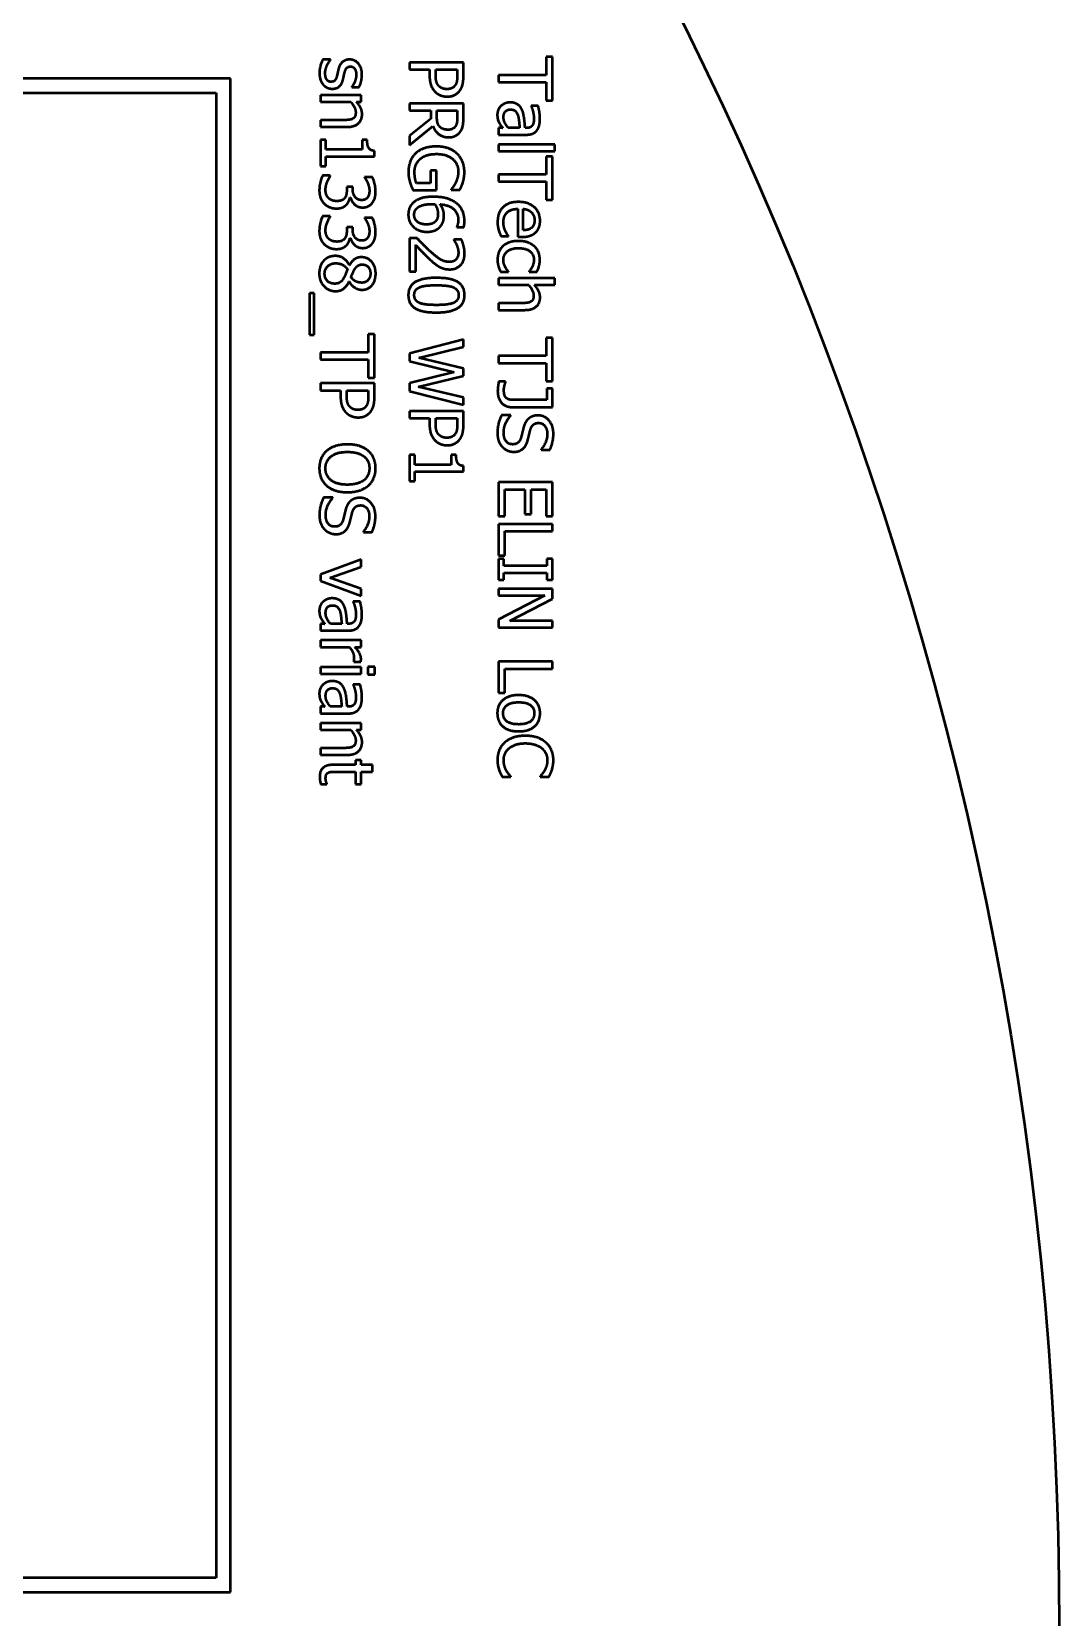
# Model space of a CAD drawing. Header units: millimetres. Extents: x 160 to 260, y 98 to 198.
# Drawn here: x 245.74 to 260, y 148.65 to 170.65 of the extents above; entities that cross this region are included whole.
import ezdxf

# ---------------------------------------------------------------- set-up
doc = ezdxf.new("R2010")
doc.units = ezdxf.units.MM
doc.layers.add('Visible (ISO)', color=7, linetype='Continuous', lineweight=50)

msp = doc.modelspace()

# ---------------------------------------------------------------- linework, layer by layer
at = {"layer": 'Visible (ISO)'}
for p, q in [((252.878, 170.301), (252.878, 170.049)), ((252.967, 170.301), (252.878, 170.301)), ((252.967, 169.698), (252.967, 170.301)), ((249.887, 170.266), (249.781, 170.266)), ((249.887, 170.261), (249.887, 170.266)), ((250.982, 170.224), (250.982, 170.124)), ((251.732, 170.224), (250.982, 170.224)), ((250.982, 170.124), (251.261, 170.124)), ((251.261, 170.124), (251.261, 170.04)), ((251.346, 170.056), (251.346, 170.124)), ((251.346, 170.124), (251.645, 170.124)), ((251.645, 170.124), (251.645, 170.042)), ((251.732, 170.036), (251.732, 170.224)), ((248.5, 170), (210.5, 170)), ((248.5, 149), (248.5, 170)), ((250.181, 169.885), (250.181, 169.88)), ((250.181, 169.88), (250.282, 169.88)), ((252.217, 170.049), (252.217, 169.949)), ((252.878, 170.049), (252.217, 170.049)), ((252.217, 169.949), (252.878, 169.949)), ((252.878, 169.949), (252.878, 169.698)), ((210.7, 169.8), (248.3, 169.8)), ((248.3, 169.8), (248.3, 149.2)), ((249.747, 169.771), (249.747, 169.676)), ((250.31, 169.771), (249.747, 169.771)), ((249.747, 169.676), (250.167, 169.676)), ((250.247, 169.676), (250.31, 169.676)), ((250.31, 169.676), (250.31, 169.771)), ((250.982, 169.655), (250.982, 169.555)), ((251.732, 169.655), (250.982, 169.655)), ((251.732, 169.462), (251.732, 169.655)), ((252.671, 169.624), (252.671, 169.618)), ((252.767, 169.624), (252.671, 169.624)), ((252.878, 169.698), (252.967, 169.698)), ((250.068, 169.424), (249.747, 169.424)), ((249.747, 169.424), (249.747, 169.329)), ((250.982, 169.555), (251.28, 169.555)), ((251.28, 169.441), (250.982, 169.204)), ((251.28, 169.555), (251.28, 169.441)), ((251.363, 169.468), (251.363, 169.555)), ((251.363, 169.555), (251.645, 169.555)), ((251.645, 169.555), (251.645, 169.456)), ((249.747, 169.329), (250.112, 169.329)), ((250.982, 169.075), (251.308, 169.342)), ((250.982, 169.204), (250.982, 169.075)), ((252.217, 169.315), (252.217, 169.221)), ((252.276, 169.315), (252.217, 169.315)), ((252.217, 169.221), (252.601, 169.221)), ((252.511, 169.315), (252.355, 169.315)), ((252.605, 169.315), (252.587, 169.315)), ((249.823, 169.151), (249.747, 169.151)), ((249.747, 169.151), (249.747, 168.785)), ((249.823, 169.015), (249.823, 169.151)), ((250.326, 169.015), (249.823, 169.015)), ((250.326, 169.151), (250.326, 169.015)), ((250.395, 169.151), (250.326, 169.151)), ((250.499, 168.919), (250.499, 168.996)), ((253, 169.086), (252.217, 169.086)), ((252.217, 169.086), (252.217, 168.991)), ((252.217, 168.991), (253, 168.991)), ((253, 168.991), (253, 169.086)), ((249.747, 168.785), (249.823, 168.785)), ((249.823, 168.919), (250.499, 168.919)), ((249.823, 168.785), (249.823, 168.919)), ((252.878, 168.921), (252.878, 168.669)), ((252.967, 168.921), (252.878, 168.921)), ((252.967, 168.318), (252.967, 168.921)), ((249.884, 168.654), (249.777, 168.654)), ((249.884, 168.646), (249.884, 168.654)), ((250.36, 168.633), (250.36, 168.627)), ((250.466, 168.633), (250.36, 168.633)), ((251.272, 168.55), (251.078, 168.55)), ((251.272, 168.724), (251.272, 168.55)), ((251.359, 168.724), (251.272, 168.724)), ((251.359, 168.452), (251.359, 168.724)), ((252.217, 168.669), (252.217, 168.57)), ((252.878, 168.669), (252.217, 168.669)), ((252.217, 168.57), (252.878, 168.57)), ((252.878, 168.57), (252.878, 168.318)), ((250.112, 168.5), (250.112, 168.458)), ((250.195, 168.5), (250.112, 168.5)), ((250.157, 168.351), (250.164, 168.351)), ((250.195, 168.467), (250.195, 168.5)), ((251.032, 168.452), (251.359, 168.452)), ((251.56, 168.463), (251.56, 168.455)), ((251.56, 168.455), (251.681, 168.455)), ((252.878, 168.318), (252.967, 168.318)), ((249.884, 168.091), (249.777, 168.091)), ((249.884, 168.083), (249.884, 168.091)), ((252.488, 168.192), (252.488, 167.803)), ((252.561, 167.895), (252.561, 168.192)), ((250.112, 167.938), (250.112, 167.895)), ((250.195, 167.938), (250.112, 167.938)), ((250.195, 167.904), (250.195, 167.938)), ((250.36, 168.07), (250.36, 168.064)), ((250.466, 168.07), (250.36, 168.07)), ((251.639, 167.943), (251.639, 167.939)), ((251.639, 167.939), (251.735, 167.939)), ((250.157, 167.788), (250.164, 167.788)), ((251.088, 167.785), (250.982, 167.785)), ((250.982, 167.785), (250.982, 167.322)), ((251.069, 167.322), (251.069, 167.691)), ((251.596, 167.769), (251.596, 167.764)), ((251.703, 167.769), (251.596, 167.769)), ((252.251, 167.813), (252.355, 167.813)), ((252.355, 167.813), (252.355, 167.818)), ((252.488, 167.803), (252.54, 167.803)), ((250.15, 167.412), (250.147, 167.412)), ((250.982, 167.322), (251.069, 167.322)), ((252.217, 167.231), (252.217, 167.136)), ((253, 167.231), (252.217, 167.231)), ((252.248, 167.317), (252.355, 167.317)), ((252.355, 167.317), (252.355, 167.322)), ((252.643, 167.322), (252.643, 167.317)), ((252.643, 167.317), (252.749, 167.317)), ((253, 167.136), (253, 167.231)), ((249.661, 167.022), (249.596, 167.022)), ((249.596, 167.022), (249.596, 166.443)), ((249.661, 166.443), (249.661, 167.022)), ((250.143, 167.184), (250.146, 167.184)), ((252.217, 167.136), (252.637, 167.136)), ((252.717, 167.136), (253, 167.136)), ((252.537, 166.884), (252.217, 166.884)), ((252.217, 166.884), (252.217, 166.789)), ((252.217, 166.789), (252.582, 166.789)), ((249.596, 166.443), (249.661, 166.443)), ((250.408, 166.452), (250.408, 166.2)), ((250.497, 166.452), (250.408, 166.452)), ((250.497, 165.849), (250.497, 166.452)), ((251.732, 166.379), (250.982, 166.187)), ((251.732, 166.276), (251.732, 166.379)), ((252.878, 166.403), (252.878, 166.151)), ((252.967, 166.403), (252.878, 166.403)), ((252.967, 165.8), (252.967, 166.403)), ((249.747, 166.2), (249.747, 166.1)), ((250.408, 166.2), (249.747, 166.2)), ((249.747, 166.1), (250.408, 166.1)), ((250.408, 166.1), (250.408, 165.849)), ((250.982, 166.187), (250.982, 166.077)), ((251.11, 166.125), (251.732, 166.276)), ((251.732, 165.976), (251.11, 166.125)), ((252.217, 166.151), (252.217, 166.052)), ((252.878, 166.151), (252.217, 166.151)), ((250.982, 166.077), (251.604, 165.928)), ((251.604, 165.928), (250.982, 165.776)), ((251.732, 165.874), (251.732, 165.976)), ((252.217, 166.052), (252.878, 166.052)), ((252.878, 166.052), (252.878, 165.8)), ((249.747, 165.773), (249.747, 165.673)), ((250.497, 165.773), (249.747, 165.773)), ((249.747, 165.673), (250.026, 165.673)), ((250.026, 165.673), (250.026, 165.588)), ((250.112, 165.605), (250.112, 165.673)), ((250.112, 165.673), (250.411, 165.673)), ((250.408, 165.849), (250.497, 165.849)), ((250.411, 165.673), (250.411, 165.59)), ((250.497, 165.584), (250.497, 165.773)), ((250.982, 165.776), (250.982, 165.664)), ((250.982, 165.664), (251.732, 165.475)), ((251.103, 165.723), (251.732, 165.874)), ((251.732, 165.573), (251.103, 165.723)), ((252.317, 165.796), (252.221, 165.796)), ((252.317, 165.79), (252.317, 165.796)), ((252.878, 165.8), (252.967, 165.8)), ((252.887, 165.7), (252.887, 165.541)), ((252.967, 165.7), (252.887, 165.7)), ((252.967, 165.441), (252.967, 165.7)), ((251.732, 165.475), (251.732, 165.573)), ((252.412, 165.441), (252.967, 165.441)), ((252.887, 165.541), (252.45, 165.541)), ((250.982, 165.386), (250.982, 165.286)), ((251.732, 165.386), (250.982, 165.386)), ((250.982, 165.286), (251.261, 165.286)), ((251.261, 165.286), (251.261, 165.202)), ((251.346, 165.218), (251.346, 165.286)), ((251.346, 165.286), (251.645, 165.286)), ((251.645, 165.286), (251.645, 165.204)), ((251.732, 165.198), (251.732, 165.386)), ((252.387, 165.331), (252.262, 165.331)), ((252.387, 165.324), (252.387, 165.331)), ((252.812, 164.858), (252.812, 164.851)), ((252.812, 164.851), (252.931, 164.851)), ((251.058, 164.78), (250.982, 164.78)), ((250.982, 164.78), (250.982, 164.414)), ((251.058, 164.643), (251.058, 164.78)), ((251.561, 164.643), (251.058, 164.643)), ((251.561, 164.78), (251.561, 164.643)), ((251.63, 164.78), (251.561, 164.78)), ((251.734, 164.547), (251.734, 164.625)), ((250.982, 164.414), (251.058, 164.414)), ((251.058, 164.547), (251.734, 164.547)), ((251.058, 164.414), (251.058, 164.547)), ((252.217, 164.398), (252.217, 163.929)), ((252.967, 164.398), (252.217, 164.398)), ((252.967, 163.929), (252.967, 164.398)), ((249.917, 164.189), (249.792, 164.189)), ((249.917, 164.181), (249.917, 164.189)), ((252.305, 164.298), (252.584, 164.298)), ((252.305, 163.929), (252.305, 164.298)), ((252.584, 164.298), (252.584, 163.954)), ((252.672, 164.298), (252.878, 164.298)), ((252.672, 163.954), (252.672, 164.298)), ((252.878, 164.298), (252.878, 163.929)), ((252.217, 163.929), (252.305, 163.929)), ((252.584, 163.954), (252.672, 163.954)), ((252.878, 163.929), (252.967, 163.929)), ((250.342, 163.715), (250.342, 163.708)), ((250.342, 163.708), (250.462, 163.708)), ((252.967, 163.819), (252.217, 163.819)), ((252.217, 163.819), (252.217, 163.385)), ((252.305, 163.72), (252.967, 163.72)), ((252.305, 163.385), (252.305, 163.72)), ((252.967, 163.72), (252.967, 163.819)), ((250.31, 163.328), (249.747, 163.118)), ((250.31, 163.225), (250.31, 163.328)), ((252.217, 163.385), (252.305, 163.385)), ((252.293, 163.335), (252.217, 163.335)), ((252.217, 163.335), (252.217, 163.045)), ((252.293, 163.24), (252.293, 163.335)), ((252.89, 163.24), (252.293, 163.24)), ((252.89, 163.335), (252.89, 163.24)), ((252.967, 163.335), (252.89, 163.335)), ((252.967, 163.045), (252.967, 163.335)), ((249.747, 163.118), (249.747, 163.033)), ((249.747, 163.033), (250.31, 162.821)), ((249.876, 163.072), (250.31, 163.225)), ((250.31, 162.919), (249.876, 163.072)), ((252.217, 163.045), (252.293, 163.045)), ((252.293, 163.14), (252.89, 163.14)), ((252.293, 163.045), (252.293, 163.14)), ((252.89, 163.14), (252.89, 163.045)), ((252.89, 163.045), (252.967, 163.045)), ((250.31, 162.821), (250.31, 162.919)), ((252.217, 162.922), (252.217, 162.829)), ((252.967, 162.922), (252.217, 162.922)), ((252.863, 162.829), (252.217, 162.497)), ((252.217, 162.829), (252.863, 162.829)), ((252.967, 162.78), (252.967, 162.922)), ((250.201, 162.743), (250.201, 162.738)), ((250.298, 162.743), (250.201, 162.743)), ((252.373, 162.478), (252.967, 162.78)), ((249.747, 162.435), (249.747, 162.341)), ((249.806, 162.435), (249.747, 162.435)), ((250.042, 162.435), (249.885, 162.435)), ((250.135, 162.435), (250.117, 162.435)), ((252.217, 162.497), (252.217, 162.385)), ((252.217, 162.385), (252.967, 162.385)), ((252.967, 162.478), (252.373, 162.478)), ((252.967, 162.385), (252.967, 162.478)), ((249.747, 162.341), (250.132, 162.341)), ((249.747, 162.207), (249.747, 162.113)), ((250.31, 162.207), (249.747, 162.207)), ((250.31, 162.113), (250.31, 162.207)), ((249.747, 162.113), (250.146, 162.113)), ((250.226, 162.113), (250.31, 162.113)), ((250.31, 161.834), (249.747, 161.834)), ((249.747, 161.834), (249.747, 161.739)), ((249.747, 161.739), (250.31, 161.739)), ((250.208, 161.914), (250.208, 161.909)), ((250.208, 161.909), (250.307, 161.909)), ((250.31, 161.739), (250.31, 161.834)), ((250.502, 161.84), (250.403, 161.84)), ((250.403, 161.84), (250.403, 161.732)), ((250.403, 161.732), (250.502, 161.732)), ((250.502, 161.732), (250.502, 161.84)), ((252.967, 161.911), (252.217, 161.911)), ((252.217, 161.911), (252.217, 161.476)), ((252.305, 161.811), (252.967, 161.811)), ((252.305, 161.476), (252.305, 161.811)), ((252.967, 161.811), (252.967, 161.911)), ((250.201, 161.594), (250.201, 161.589)), ((250.298, 161.594), (250.201, 161.594)), ((249.747, 161.286), (249.747, 161.191)), ((249.806, 161.286), (249.747, 161.286)), ((250.042, 161.286), (249.885, 161.286)), ((250.135, 161.286), (250.117, 161.286)), ((252.217, 161.476), (252.305, 161.476)), ((249.747, 161.191), (250.132, 161.191)), ((249.747, 161.058), (249.747, 160.963)), ((250.31, 161.058), (249.747, 161.058)), ((250.31, 160.963), (250.31, 161.058)), ((249.747, 160.963), (250.167, 160.963)), ((250.247, 160.963), (250.31, 160.963)), ((250.068, 160.711), (249.747, 160.711)), ((249.747, 160.711), (249.747, 160.616)), ((249.747, 160.616), (250.112, 160.616)), ((250.231, 160.477), (249.919, 160.477)), ((249.963, 160.382), (250.231, 160.382)), ((250.231, 160.541), (250.231, 160.477)), ((250.31, 160.541), (250.231, 160.541)), ((250.231, 160.382), (250.231, 160.208)), ((250.31, 160.477), (250.31, 160.541)), ((250.471, 160.477), (250.31, 160.477)), ((250.31, 160.382), (250.471, 160.382)), ((250.31, 160.208), (250.31, 160.382)), ((250.471, 160.382), (250.471, 160.477)), ((249.752, 160.208), (249.837, 160.208)), ((249.837, 160.208), (249.837, 160.213)), ((250.231, 160.208), (250.31, 160.208)), ((252.268, 160.312), (252.387, 160.312)), ((252.387, 160.312), (252.387, 160.319)), ((252.796, 160.32), (252.796, 160.312)), ((252.796, 160.312), (252.917, 160.312)), ((248.3, 149.2), (210.7, 149.2)), ((210.5, 149), (248.5, 149))]:
    msp.add_line(p, q, dxfattribs=at)
msp.add_circle((210, 148.5), 50, dxfattribs=at)
for points in [[(249.781, 170.266), (249.764, 170.234), (249.733, 170.136), (249.733, 170.079)], [(249.733, 170.079), (249.733, 170.022), (249.76, 169.946), (249.785, 169.916)], [(249.813, 170.076), (249.813, 170.107), (249.83, 170.165), (249.842, 170.189)], [(249.832, 169.989), (249.823, 170.002), (249.813, 170.053), (249.813, 170.076)], [(249.842, 170.189), (249.854, 170.216), (249.878, 170.249), (249.887, 170.261)], [(249.999, 170.141), (249.992, 170.116), (249.98, 170.057), (249.976, 170.039)], [(250.151, 170.264), (250.096, 170.264), (250.018, 170.205), (249.999, 170.141)], [(250.06, 169.985), (250.067, 170.013), (250.077, 170.065), (250.083, 170.086)], [(250.083, 170.086), (250.094, 170.129), (250.129, 170.167), (250.164, 170.167)], [(250.323, 170.054), (250.323, 170.149), (250.228, 170.264), (250.151, 170.264)], [(250.164, 170.167), (250.204, 170.167), (250.243, 170.102), (250.243, 170.056)], [(249.785, 169.916), (249.808, 169.888), (249.873, 169.859), (249.909, 169.859)], [(249.896, 169.956), (249.87, 169.956), (249.843, 169.972), (249.832, 169.989)], [(249.976, 170.039), (249.964, 169.992), (249.93, 169.956), (249.896, 169.956)], [(249.909, 169.859), (249.972, 169.859), (250.044, 169.923), (250.06, 169.985)], [(250.243, 170.056), (250.243, 170.01), (250.21, 169.921), (250.181, 169.885)], [(250.282, 169.88), (250.3, 169.912), (250.323, 170.007), (250.323, 170.054)], [(251.261, 170.04), (251.261, 169.96), (251.301, 169.854), (251.339, 169.816)], [(251.391, 169.896), (251.366, 169.921), (251.346, 169.996), (251.346, 170.056)], [(251.503, 169.854), (251.467, 169.854), (251.414, 169.874), (251.391, 169.896)], [(251.617, 169.908), (251.599, 169.881), (251.541, 169.854), (251.503, 169.854)], [(251.645, 170.042), (251.645, 169.995), (251.633, 169.932), (251.617, 169.908)], [(251.685, 169.839), (251.71, 169.875), (251.732, 169.969), (251.732, 170.036)], [(250.167, 169.676), (250.198, 169.641), (250.236, 169.566), (250.236, 169.531)], [(250.325, 169.506), (250.325, 169.552), (250.285, 169.634), (250.247, 169.676)], [(251.339, 169.816), (251.369, 169.785), (251.457, 169.75), (251.506, 169.75)], [(251.506, 169.75), (251.568, 169.75), (251.656, 169.797), (251.685, 169.839)], [(252.379, 169.669), (252.342, 169.669), (252.274, 169.642), (252.251, 169.619)], [(252.544, 169.566), (252.52, 169.62), (252.438, 169.669), (252.379, 169.669)], [(252.793, 169.452), (252.793, 169.5), (252.775, 169.597), (252.767, 169.624)], [(250.194, 169.442), (250.174, 169.431), (250.107, 169.424), (250.068, 169.424)], [(250.112, 169.329), (250.216, 169.329), (250.325, 169.423), (250.325, 169.506)], [(250.236, 169.531), (250.236, 169.495), (250.215, 169.454), (250.194, 169.442)], [(251.402, 169.332), (251.379, 169.356), (251.363, 169.425), (251.363, 169.468)], [(251.645, 169.456), (251.645, 169.415), (251.634, 169.359), (251.62, 169.337)], [(251.692, 169.271), (251.718, 169.311), (251.732, 169.397), (251.732, 169.462)], [(252.251, 169.619), (252.227, 169.596), (252.201, 169.533), (252.201, 169.498)], [(252.201, 169.498), (252.201, 169.456), (252.215, 169.409), (252.228, 169.384)], [(252.288, 169.464), (252.288, 169.517), (252.338, 169.571), (252.386, 169.571)], [(252.355, 169.315), (252.327, 169.347), (252.288, 169.42), (252.288, 169.464)], [(252.386, 169.571), (252.429, 169.571), (252.477, 169.522), (252.488, 169.484)], [(252.488, 169.484), (252.498, 169.452), (252.508, 169.349), (252.511, 169.315)], [(252.587, 169.315), (252.582, 169.39), (252.566, 169.519), (252.544, 169.566)], [(252.671, 169.618), (252.689, 169.574), (252.709, 169.485), (252.709, 169.452)], [(252.709, 169.452), (252.709, 169.424), (252.702, 169.372), (252.69, 169.354)], [(252.751, 169.282), (252.775, 169.314), (252.793, 169.393), (252.793, 169.452)], [(251.308, 169.342), (251.335, 169.27), (251.446, 169.186), (251.528, 169.186)], [(251.52, 169.29), (251.481, 169.29), (251.423, 169.311), (251.402, 169.332)], [(251.62, 169.337), (251.603, 169.313), (251.553, 169.29), (251.52, 169.29)], [(251.528, 169.186), (251.587, 169.186), (251.667, 169.232), (251.692, 169.271)], [(252.228, 169.384), (252.237, 169.366), (252.268, 169.327), (252.276, 169.315)], [(252.601, 169.221), (252.654, 169.221), (252.728, 169.251), (252.751, 169.282)], [(252.69, 169.354), (252.678, 169.335), (252.638, 169.315), (252.605, 169.315)], [(250.499, 168.996), (250.439, 169.001), (250.395, 169.074), (250.395, 169.151)], [(251.357, 169.058), (251.262, 169.058), (251.115, 169.007), (251.065, 168.96)], [(251.642, 168.959), (251.591, 169.007), (251.448, 169.058), (251.357, 169.058)], [(251.065, 168.96), (251.016, 168.912), (250.967, 168.781), (250.967, 168.701)], [(251.053, 168.705), (251.053, 168.762), (251.094, 168.853), (251.133, 168.885)], [(251.133, 168.885), (251.172, 168.919), (251.285, 168.954), (251.36, 168.954)], [(251.36, 168.954), (251.496, 168.954), (251.659, 168.82), (251.659, 168.712)], [(251.745, 168.7), (251.745, 168.78), (251.692, 168.914), (251.642, 168.959)], [(249.777, 168.654), (249.758, 168.616), (249.731, 168.505), (249.731, 168.449)], [(249.818, 168.455), (249.818, 168.508), (249.861, 168.615), (249.884, 168.646)], [(250.36, 168.627), (250.37, 168.613), (250.392, 168.577), (250.402, 168.553)], [(250.402, 168.553), (250.412, 168.526), (250.426, 168.472), (250.426, 168.445)], [(250.513, 168.437), (250.513, 168.488), (250.484, 168.6), (250.466, 168.633)], [(250.967, 168.701), (250.967, 168.659), (250.978, 168.599), (250.989, 168.562)], [(250.989, 168.562), (250.997, 168.535), (251.023, 168.471), (251.032, 168.452)], [(251.078, 168.55), (251.066, 168.579), (251.053, 168.663), (251.053, 168.705)], [(251.624, 168.558), (251.607, 168.522), (251.577, 168.482), (251.56, 168.463)], [(251.659, 168.712), (251.659, 168.667), (251.639, 168.588), (251.624, 168.558)], [(251.681, 168.455), (251.69, 168.474), (251.717, 168.536), (251.724, 168.561)], [(251.724, 168.561), (251.734, 168.593), (251.745, 168.662), (251.745, 168.7)], [(249.731, 168.449), (249.731, 168.39), (249.766, 168.297), (249.8, 168.264)], [(249.86, 168.341), (249.837, 168.362), (249.818, 168.424), (249.818, 168.455)], [(249.977, 168.3), (249.936, 168.3), (249.882, 168.321), (249.86, 168.341)], [(250.085, 168.345), (250.07, 168.324), (250.017, 168.3), (249.977, 168.3)], [(250.112, 168.458), (250.112, 168.424), (250.101, 168.366), (250.085, 168.345)], [(250.108, 168.25), (250.13, 168.273), (250.152, 168.327), (250.157, 168.351)], [(250.164, 168.351), (250.176, 168.294), (250.27, 168.212), (250.332, 168.212)], [(250.321, 168.314), (250.26, 168.314), (250.195, 168.399), (250.195, 168.467)], [(250.403, 168.354), (250.391, 168.336), (250.35, 168.314), (250.321, 168.314)], [(250.426, 168.445), (250.426, 168.419), (250.415, 168.373), (250.403, 168.354)], [(250.47, 168.279), (250.492, 168.31), (250.513, 168.386), (250.513, 168.437)], [(251.311, 168.36), (251.211, 168.36), (251.075, 168.316), (251.034, 168.277)], [(251.625, 168.278), (251.566, 168.32), (251.409, 168.36), (251.311, 168.36)], [(249.777, 168.091), (249.758, 168.053), (249.731, 167.942), (249.731, 167.886)], [(249.8, 168.264), (249.833, 168.232), (249.919, 168.198), (249.969, 168.198)], [(249.818, 167.892), (249.818, 167.945), (249.861, 168.052), (249.884, 168.083)], [(249.969, 168.198), (250.019, 168.198), (250.087, 168.227), (250.108, 168.25)], [(250.332, 168.212), (250.378, 168.212), (250.446, 168.246), (250.47, 168.279)], [(251.034, 168.277), (251, 168.246), (250.966, 168.162), (250.966, 168.112)], [(250.966, 168.112), (250.966, 168.062), (251.002, 167.978), (251.036, 167.944)], [(251.048, 168.111), (251.048, 168.138), (251.067, 168.184), (251.091, 168.205)], [(251.221, 167.976), (251.134, 167.976), (251.048, 168.051), (251.048, 168.111)], [(251.091, 168.205), (251.115, 168.228), (251.211, 168.258), (251.289, 168.258)], [(251.289, 168.258), (251.304, 168.258), (251.325, 168.257), (251.336, 168.257)], [(251.336, 168.257), (251.356, 168.224), (251.377, 168.158), (251.377, 168.123)], [(251.377, 168.123), (251.377, 168.097), (251.367, 168.047), (251.351, 168.027)], [(251.408, 168.257), (251.532, 168.246), (251.659, 168.131), (251.659, 168.037)], [(251.461, 168.1), (251.461, 168.145), (251.433, 168.221), (251.408, 168.257)], [(251.416, 167.955), (251.443, 167.991), (251.461, 168.057), (251.461, 168.1)], [(251.746, 168.024), (251.746, 168.108), (251.682, 168.237), (251.625, 168.278)], [(252.495, 168.288), (252.355, 168.288), (252.204, 168.14), (252.204, 168.005)], [(252.286, 168.006), (252.286, 168.094), (252.39, 168.192), (252.488, 168.192)], [(252.795, 168.028), (252.795, 168.144), (252.632, 168.288), (252.495, 168.288)], [(252.561, 168.192), (252.596, 168.189), (252.651, 168.167), (252.673, 168.146)], [(252.673, 168.146), (252.695, 168.124), (252.717, 168.071), (252.717, 168.034)], [(249.731, 167.886), (249.731, 167.827), (249.766, 167.734), (249.8, 167.701)], [(249.86, 167.778), (249.837, 167.799), (249.818, 167.861), (249.818, 167.892)], [(250.112, 167.895), (250.112, 167.861), (250.101, 167.803), (250.085, 167.782)], [(250.321, 167.752), (250.26, 167.752), (250.195, 167.837), (250.195, 167.904)], [(250.36, 168.064), (250.37, 168.05), (250.392, 168.014), (250.402, 167.99)], [(250.402, 167.99), (250.412, 167.964), (250.426, 167.91), (250.426, 167.882)], [(250.426, 167.882), (250.426, 167.856), (250.415, 167.81), (250.403, 167.791)], [(250.513, 167.874), (250.513, 167.925), (250.484, 168.037), (250.466, 168.07)], [(250.47, 167.716), (250.492, 167.747), (250.513, 167.823), (250.513, 167.874)], [(251.036, 167.944), (251.069, 167.912), (251.167, 167.874), (251.225, 167.874)], [(251.351, 168.027), (251.329, 168), (251.267, 167.976), (251.221, 167.976)], [(251.225, 167.874), (251.289, 167.874), (251.385, 167.914), (251.416, 167.955)], [(251.659, 168.037), (251.659, 168.008), (251.646, 167.957), (251.639, 167.943)], [(251.735, 167.939), (251.741, 167.955), (251.746, 167.999), (251.746, 168.024)], [(252.204, 168.005), (252.204, 167.971), (252.212, 167.926), (252.22, 167.899)], [(252.22, 167.899), (252.225, 167.879), (252.245, 167.829), (252.251, 167.813)], [(252.311, 167.891), (252.3, 167.915), (252.286, 167.975), (252.286, 168.006)], [(252.355, 167.818), (252.345, 167.83), (252.324, 167.865), (252.311, 167.891)], [(252.54, 167.803), (252.607, 167.803), (252.7, 167.835), (252.733, 167.865)], [(252.674, 167.927), (252.655, 167.912), (252.599, 167.896), (252.561, 167.895)], [(252.717, 168.034), (252.717, 167.995), (252.695, 167.944), (252.674, 167.927)], [(252.733, 167.865), (252.765, 167.895), (252.795, 167.976), (252.795, 168.028)], [(249.8, 167.701), (249.833, 167.67), (249.919, 167.635), (249.969, 167.635)], [(249.977, 167.737), (249.936, 167.737), (249.882, 167.758), (249.86, 167.778)], [(249.969, 167.635), (250.019, 167.635), (250.087, 167.664), (250.108, 167.687)], [(250.085, 167.782), (250.07, 167.761), (250.017, 167.737), (249.977, 167.737)], [(250.108, 167.687), (250.13, 167.71), (250.152, 167.764), (250.157, 167.788)], [(250.164, 167.788), (250.176, 167.731), (250.27, 167.649), (250.332, 167.649)], [(250.403, 167.791), (250.391, 167.773), (250.35, 167.752), (250.321, 167.752)], [(250.332, 167.649), (250.378, 167.649), (250.446, 167.684), (250.47, 167.716)], [(251.069, 167.691), (251.101, 167.656), (251.211, 167.54), (251.263, 167.493)], [(251.269, 167.604), (251.222, 167.646), (251.135, 167.735), (251.088, 167.785)], [(251.596, 167.764), (251.604, 167.752), (251.628, 167.712), (251.637, 167.691)], [(251.637, 167.691), (251.647, 167.666), (251.661, 167.611), (251.661, 167.584)], [(251.748, 167.577), (251.748, 167.627), (251.718, 167.738), (251.703, 167.769)], [(252.276, 167.673), (252.24, 167.638), (252.204, 167.541), (252.204, 167.483)], [(252.497, 167.746), (252.423, 167.746), (252.312, 167.707), (252.276, 167.673)], [(252.286, 167.485), (252.286, 167.561), (252.398, 167.648), (252.497, 167.648)], [(252.716, 167.673), (252.679, 167.706), (252.571, 167.746), (252.497, 167.746)], [(252.497, 167.648), (252.598, 167.648), (252.709, 167.558), (252.709, 167.485)], [(252.792, 167.483), (252.792, 167.54), (252.753, 167.639), (252.716, 167.673)], [(249.794, 167.475), (249.763, 167.443), (249.73, 167.351), (249.73, 167.295)], [(249.954, 167.539), (249.907, 167.539), (249.825, 167.507), (249.794, 167.475)], [(249.805, 167.294), (249.805, 167.356), (249.893, 167.438), (249.961, 167.438)], [(250.147, 167.412), (250.117, 167.474), (250.015, 167.539), (249.954, 167.539)], [(249.961, 167.438), (250.013, 167.438), (250.095, 167.394), (250.122, 167.352)], [(250.316, 167.521), (250.259, 167.521), (250.183, 167.468), (250.15, 167.412)], [(250.218, 167.349), (250.239, 167.384), (250.291, 167.42), (250.328, 167.42)], [(250.514, 167.295), (250.514, 167.394), (250.401, 167.521), (250.316, 167.521)], [(250.328, 167.42), (250.38, 167.42), (250.44, 167.35), (250.44, 167.296)], [(251.263, 167.493), (251.294, 167.463), (251.359, 167.411), (251.391, 167.392)], [(251.536, 167.456), (251.476, 167.456), (251.363, 167.518), (251.269, 167.604)], [(251.63, 167.493), (251.615, 167.475), (251.568, 167.456), (251.536, 167.456)], [(251.541, 167.353), (251.636, 167.353), (251.748, 167.472), (251.748, 167.577)], [(251.661, 167.584), (251.661, 167.556), (251.645, 167.51), (251.63, 167.493)], [(252.204, 167.483), (252.204, 167.453), (252.211, 167.415), (252.218, 167.391)], [(252.355, 167.322), (252.325, 167.355), (252.286, 167.439), (252.286, 167.485)], [(252.709, 167.485), (252.709, 167.46), (252.694, 167.407), (252.685, 167.387)], [(252.749, 167.317), (252.766, 167.35), (252.792, 167.437), (252.792, 167.483)], [(249.73, 167.295), (249.73, 167.191), (249.86, 167.051), (249.956, 167.051)], [(249.946, 167.154), (249.881, 167.154), (249.805, 167.231), (249.805, 167.294)], [(250.075, 167.242), (250.047, 167.191), (249.992, 167.154), (249.946, 167.154)], [(250.122, 167.352), (250.107, 167.316), (250.085, 167.259), (250.075, 167.242)], [(250.172, 167.243), (250.18, 167.269), (250.21, 167.333), (250.218, 167.349)], [(250.322, 167.168), (250.276, 167.168), (250.205, 167.199), (250.172, 167.243)], [(250.44, 167.296), (250.44, 167.236), (250.372, 167.168), (250.322, 167.168)], [(250.323, 167.07), (250.407, 167.07), (250.514, 167.193), (250.514, 167.295)], [(251.356, 167.235), (251.159, 167.235), (250.966, 167.119), (250.966, 166.995)], [(251.747, 166.995), (251.747, 167.118), (251.559, 167.235), (251.356, 167.235)], [(251.391, 167.392), (251.423, 167.374), (251.497, 167.353), (251.541, 167.353)], [(252.218, 167.391), (252.223, 167.374), (252.241, 167.331), (252.248, 167.317)], [(252.685, 167.387), (252.673, 167.364), (252.651, 167.333), (252.643, 167.322)], [(249.956, 167.051), (250.025, 167.051), (250.113, 167.118), (250.143, 167.184)], [(250.146, 167.184), (250.174, 167.129), (250.273, 167.07), (250.323, 167.07)], [(250.966, 166.995), (250.966, 166.873), (251.155, 166.755), (251.357, 166.755)], [(251.049, 166.995), (251.049, 167.039), (251.091, 167.093), (251.13, 167.107)], [(251.128, 166.884), (251.089, 166.899), (251.049, 166.954), (251.049, 166.995)], [(251.13, 167.107), (251.171, 167.123), (251.277, 167.133), (251.356, 167.133)], [(251.356, 167.133), (251.43, 167.133), (251.546, 167.122), (251.585, 167.107)], [(251.357, 166.755), (251.552, 166.755), (251.747, 166.872), (251.747, 166.995)], [(251.585, 167.107), (251.624, 167.091), (251.664, 167.037), (251.664, 166.995)], [(251.664, 166.995), (251.664, 166.953), (251.624, 166.9), (251.586, 166.885)], [(252.637, 167.136), (252.668, 167.1), (252.705, 167.025), (252.705, 166.99)], [(252.705, 166.99), (252.705, 166.955), (252.685, 166.913), (252.663, 166.902)], [(252.795, 166.965), (252.795, 167.011), (252.755, 167.093), (252.717, 167.136)], [(251.357, 166.858), (251.28, 166.858), (251.165, 166.87), (251.128, 166.884)], [(251.586, 166.885), (251.548, 166.87), (251.434, 166.858), (251.357, 166.858)], [(252.663, 166.902), (252.643, 166.891), (252.576, 166.884), (252.537, 166.884)], [(252.582, 166.789), (252.686, 166.789), (252.795, 166.882), (252.795, 166.965)], [(252.221, 165.796), (252.215, 165.768), (252.206, 165.688), (252.206, 165.663)], [(252.206, 165.663), (252.206, 165.562), (252.313, 165.441), (252.412, 165.441)], [(252.293, 165.677), (252.293, 165.708), (252.31, 165.77), (252.317, 165.79)], [(252.333, 165.562), (252.314, 165.575), (252.293, 165.63), (252.293, 165.677)], [(250.026, 165.588), (250.026, 165.508), (250.066, 165.403), (250.104, 165.364)], [(250.157, 165.445), (250.131, 165.469), (250.112, 165.544), (250.112, 165.605)], [(250.268, 165.403), (250.232, 165.403), (250.179, 165.423), (250.157, 165.445)], [(250.382, 165.457), (250.364, 165.429), (250.307, 165.403), (250.268, 165.403)], [(250.411, 165.59), (250.411, 165.544), (250.398, 165.48), (250.382, 165.457)], [(250.45, 165.388), (250.475, 165.424), (250.497, 165.517), (250.497, 165.584)], [(252.45, 165.541), (252.412, 165.541), (252.353, 165.548), (252.333, 165.562)], [(250.104, 165.364), (250.135, 165.333), (250.222, 165.299), (250.271, 165.299)], [(250.271, 165.299), (250.333, 165.299), (250.421, 165.346), (250.45, 165.388)], [(252.262, 165.331), (252.237, 165.281), (252.203, 165.167), (252.203, 165.085)], [(252.29, 165.093), (252.29, 165.15), (252.341, 165.275), (252.387, 165.324)], [(252.63, 165.277), (252.605, 165.254), (252.574, 165.192), (252.564, 165.153)], [(252.765, 165.326), (252.722, 165.326), (252.655, 165.3), (252.63, 165.277)], [(252.659, 165.124), (252.672, 165.172), (252.728, 165.222), (252.776, 165.222)], [(252.98, 165.074), (252.98, 165.184), (252.857, 165.326), (252.765, 165.326)], [(252.776, 165.222), (252.829, 165.222), (252.894, 165.136), (252.894, 165.067)], [(251.261, 165.202), (251.261, 165.122), (251.301, 165.017), (251.339, 164.978)], [(251.391, 165.059), (251.366, 165.083), (251.346, 165.158), (251.346, 165.218)], [(251.503, 165.016), (251.467, 165.016), (251.414, 165.036), (251.391, 165.059)], [(251.617, 165.07), (251.599, 165.043), (251.541, 165.016), (251.503, 165.016)], [(251.506, 164.912), (251.568, 164.912), (251.656, 164.959), (251.685, 165.001)], [(251.645, 165.204), (251.645, 165.157), (251.633, 165.094), (251.617, 165.07)], [(251.685, 165.001), (251.71, 165.037), (251.732, 165.131), (251.732, 165.198)], [(252.203, 165.085), (252.203, 165.017), (252.238, 164.925), (252.271, 164.89)], [(252.415, 164.925), (252.358, 164.925), (252.29, 165.01), (252.29, 165.093)], [(252.53, 165.018), (252.516, 164.97), (252.46, 164.925), (252.415, 164.925)], [(252.564, 165.153), (252.553, 165.11), (252.539, 165.052), (252.53, 165.018)], [(252.62, 164.97), (252.629, 165.001), (252.651, 165.093), (252.659, 165.124)], [(252.894, 165.067), (252.894, 165.006), (252.845, 164.894), (252.812, 164.858)], [(252.931, 164.851), (252.955, 164.899), (252.98, 165.01), (252.98, 165.074)], [(249.833, 164.835), (249.783, 164.79), (249.731, 164.669), (249.731, 164.593)], [(249.817, 164.592), (249.817, 164.696), (249.974, 164.82), (250.122, 164.82)], [(250.122, 164.924), (250.029, 164.924), (249.883, 164.878), (249.833, 164.835)], [(250.411, 164.834), (250.36, 164.877), (250.216, 164.924), (250.122, 164.924)], [(250.122, 164.82), (250.195, 164.82), (250.31, 164.789), (250.349, 164.759)], [(250.513, 164.593), (250.513, 164.668), (250.461, 164.79), (250.411, 164.834)], [(251.339, 164.978), (251.369, 164.947), (251.457, 164.912), (251.506, 164.912)], [(252.271, 164.89), (252.301, 164.857), (252.386, 164.821), (252.431, 164.821)], [(252.431, 164.821), (252.5, 164.821), (252.596, 164.893), (252.62, 164.97)], [(249.731, 164.593), (249.731, 164.519), (249.781, 164.397), (249.833, 164.351)], [(250.122, 164.365), (249.974, 164.365), (249.817, 164.488), (249.817, 164.592)], [(250.349, 164.759), (250.389, 164.728), (250.426, 164.646), (250.426, 164.592)], [(250.426, 164.592), (250.426, 164.54), (250.387, 164.456), (250.349, 164.426)], [(250.411, 164.351), (250.459, 164.394), (250.513, 164.516), (250.513, 164.593)], [(251.734, 164.625), (251.673, 164.629), (251.63, 164.702), (251.63, 164.78)], [(249.833, 164.351), (249.883, 164.307), (250.031, 164.261), (250.122, 164.261)], [(250.349, 164.426), (250.311, 164.397), (250.196, 164.365), (250.122, 164.365)], [(250.122, 164.261), (250.215, 164.261), (250.361, 164.309), (250.411, 164.351)], [(249.792, 164.189), (249.768, 164.138), (249.733, 164.024), (249.733, 163.943)], [(249.82, 163.95), (249.82, 164.008), (249.871, 164.132), (249.917, 164.181)], [(250.16, 164.135), (250.135, 164.111), (250.104, 164.05), (250.094, 164.011)], [(250.296, 164.183), (250.252, 164.183), (250.185, 164.158), (250.16, 164.135)], [(250.51, 163.931), (250.51, 164.041), (250.387, 164.183), (250.296, 164.183)], [(249.733, 163.943), (249.733, 163.874), (249.769, 163.783), (249.802, 163.747)], [(249.945, 163.783), (249.888, 163.783), (249.82, 163.867), (249.82, 163.95)], [(250.094, 164.011), (250.083, 163.968), (250.07, 163.91), (250.06, 163.875)], [(250.15, 163.828), (250.159, 163.858), (250.181, 163.95), (250.189, 163.982)], [(250.189, 163.982), (250.202, 164.029), (250.259, 164.079), (250.306, 164.079)], [(250.306, 164.079), (250.359, 164.079), (250.424, 163.994), (250.424, 163.924)], [(250.424, 163.924), (250.424, 163.863), (250.375, 163.751), (250.342, 163.715)], [(250.462, 163.708), (250.485, 163.756), (250.51, 163.868), (250.51, 163.931)], [(249.802, 163.747), (249.831, 163.715), (249.916, 163.679), (249.961, 163.679)], [(250.06, 163.875), (250.046, 163.827), (249.99, 163.783), (249.945, 163.783)], [(249.961, 163.679), (250.031, 163.679), (250.126, 163.751), (250.15, 163.828)], [(249.781, 162.739), (249.757, 162.716), (249.731, 162.653), (249.731, 162.618)], [(249.731, 162.618), (249.731, 162.576), (249.745, 162.529), (249.758, 162.504)], [(249.91, 162.789), (249.872, 162.789), (249.804, 162.762), (249.781, 162.739)], [(249.819, 162.584), (249.819, 162.637), (249.868, 162.691), (249.916, 162.691)], [(249.885, 162.435), (249.857, 162.467), (249.819, 162.54), (249.819, 162.584)], [(250.074, 162.686), (250.051, 162.74), (249.968, 162.789), (249.91, 162.789)], [(249.916, 162.691), (249.959, 162.691), (250.007, 162.642), (250.019, 162.604)], [(250.019, 162.604), (250.028, 162.572), (250.039, 162.469), (250.042, 162.435)], [(250.117, 162.435), (250.113, 162.51), (250.096, 162.639), (250.074, 162.686)], [(250.201, 162.738), (250.22, 162.694), (250.239, 162.605), (250.239, 162.572)], [(250.323, 162.571), (250.323, 162.619), (250.305, 162.717), (250.298, 162.743)], [(249.758, 162.504), (249.768, 162.486), (249.798, 162.447), (249.806, 162.435)], [(250.132, 162.341), (250.184, 162.341), (250.258, 162.371), (250.281, 162.402)], [(250.22, 162.474), (250.209, 162.455), (250.168, 162.435), (250.135, 162.435)], [(250.239, 162.572), (250.239, 162.544), (250.232, 162.492), (250.22, 162.474)], [(250.281, 162.402), (250.305, 162.434), (250.323, 162.513), (250.323, 162.571)], [(250.146, 162.113), (250.179, 162.079), (250.212, 162.003), (250.212, 161.965)], [(250.212, 161.965), (250.212, 161.949), (250.211, 161.925), (250.208, 161.914)], [(250.31, 161.947), (250.31, 161.984), (250.272, 162.061), (250.226, 162.113)], [(250.307, 161.909), (250.308, 161.918), (250.31, 161.933), (250.31, 161.947)], [(249.781, 161.59), (249.757, 161.566), (249.731, 161.504), (249.731, 161.469)], [(249.91, 161.64), (249.872, 161.64), (249.804, 161.612), (249.781, 161.59)], [(249.819, 161.435), (249.819, 161.487), (249.868, 161.542), (249.916, 161.542)], [(250.074, 161.537), (250.051, 161.591), (249.968, 161.64), (249.91, 161.64)], [(249.916, 161.542), (249.959, 161.542), (250.007, 161.493), (250.019, 161.455)], [(250.117, 161.286), (250.113, 161.361), (250.096, 161.49), (250.074, 161.537)], [(250.201, 161.589), (250.22, 161.544), (250.239, 161.456), (250.239, 161.423)], [(250.323, 161.422), (250.323, 161.47), (250.305, 161.568), (250.298, 161.594)], [(249.731, 161.469), (249.731, 161.426), (249.745, 161.38), (249.758, 161.355)], [(249.758, 161.355), (249.768, 161.336), (249.798, 161.298), (249.806, 161.286)], [(249.885, 161.286), (249.857, 161.318), (249.819, 161.391), (249.819, 161.435)], [(250.019, 161.455), (250.028, 161.423), (250.039, 161.32), (250.042, 161.286)], [(250.22, 161.324), (250.209, 161.306), (250.168, 161.286), (250.135, 161.286)], [(250.239, 161.423), (250.239, 161.395), (250.232, 161.343), (250.22, 161.324)], [(250.281, 161.253), (250.305, 161.284), (250.323, 161.364), (250.323, 161.422)], [(252.498, 161.445), (252.361, 161.445), (252.201, 161.311), (252.201, 161.194)], [(252.282, 161.194), (252.282, 161.267), (252.392, 161.347), (252.498, 161.347)], [(252.795, 161.194), (252.795, 161.307), (252.639, 161.445), (252.498, 161.445)], [(252.498, 161.347), (252.607, 161.347), (252.714, 161.267), (252.714, 161.194)], [(250.132, 161.191), (250.184, 161.191), (250.258, 161.222), (250.281, 161.253)], [(252.201, 161.194), (252.201, 161.079), (252.356, 160.943), (252.498, 160.943)], [(252.498, 161.04), (252.39, 161.04), (252.282, 161.121), (252.282, 161.194)], [(252.714, 161.194), (252.714, 161.12), (252.607, 161.04), (252.498, 161.04)], [(252.498, 160.943), (252.64, 160.943), (252.795, 161.079), (252.795, 161.194)], [(250.167, 160.963), (250.198, 160.927), (250.236, 160.853), (250.236, 160.817)], [(250.325, 160.793), (250.325, 160.839), (250.285, 160.921), (250.247, 160.963)], [(252.591, 160.881), (252.496, 160.881), (252.35, 160.831), (252.302, 160.786)], [(252.877, 160.787), (252.825, 160.833), (252.685, 160.881), (252.591, 160.881)], [(250.194, 160.729), (250.174, 160.718), (250.107, 160.711), (250.068, 160.711)], [(250.112, 160.616), (250.216, 160.616), (250.325, 160.71), (250.325, 160.793)], [(250.236, 160.817), (250.236, 160.782), (250.215, 160.741), (250.194, 160.729)], [(252.302, 160.786), (252.252, 160.741), (252.203, 160.618), (252.203, 160.545)], [(252.29, 160.544), (252.29, 160.591), (252.327, 160.676), (252.364, 160.707)], [(252.364, 160.707), (252.403, 160.74), (252.514, 160.777), (252.591, 160.777)], [(252.591, 160.777), (252.663, 160.777), (252.779, 160.741), (252.818, 160.71)], [(252.818, 160.71), (252.855, 160.678), (252.895, 160.592), (252.895, 160.544)], [(252.98, 160.543), (252.98, 160.619), (252.927, 160.742), (252.877, 160.787)], [(249.919, 160.477), (249.824, 160.477), (249.736, 160.39), (249.736, 160.313)], [(249.854, 160.369), (249.874, 160.379), (249.921, 160.382), (249.963, 160.382)], [(252.203, 160.545), (252.203, 160.5), (252.214, 160.444), (252.225, 160.411)], [(252.225, 160.411), (252.235, 160.38), (252.256, 160.337), (252.268, 160.312)], [(252.327, 160.399), (252.311, 160.427), (252.29, 160.501), (252.29, 160.544)], [(252.387, 160.319), (252.375, 160.331), (252.342, 160.371), (252.327, 160.399)], [(252.859, 160.404), (252.843, 160.374), (252.809, 160.333), (252.796, 160.32)], [(252.895, 160.544), (252.895, 160.5), (252.875, 160.433), (252.859, 160.404)], [(252.917, 160.312), (252.93, 160.337), (252.953, 160.387), (252.96, 160.411)], [(252.96, 160.411), (252.969, 160.439), (252.98, 160.506), (252.98, 160.543)], [(249.736, 160.313), (249.736, 160.289), (249.744, 160.235), (249.752, 160.208)], [(249.819, 160.289), (249.819, 160.322), (249.836, 160.36), (249.854, 160.369)], [(249.837, 160.213), (249.833, 160.223), (249.819, 160.266), (249.819, 160.289)]]:
    msp.add_open_spline(points, degree=2, dxfattribs=at)

doc.saveas('drawing.dxf')
